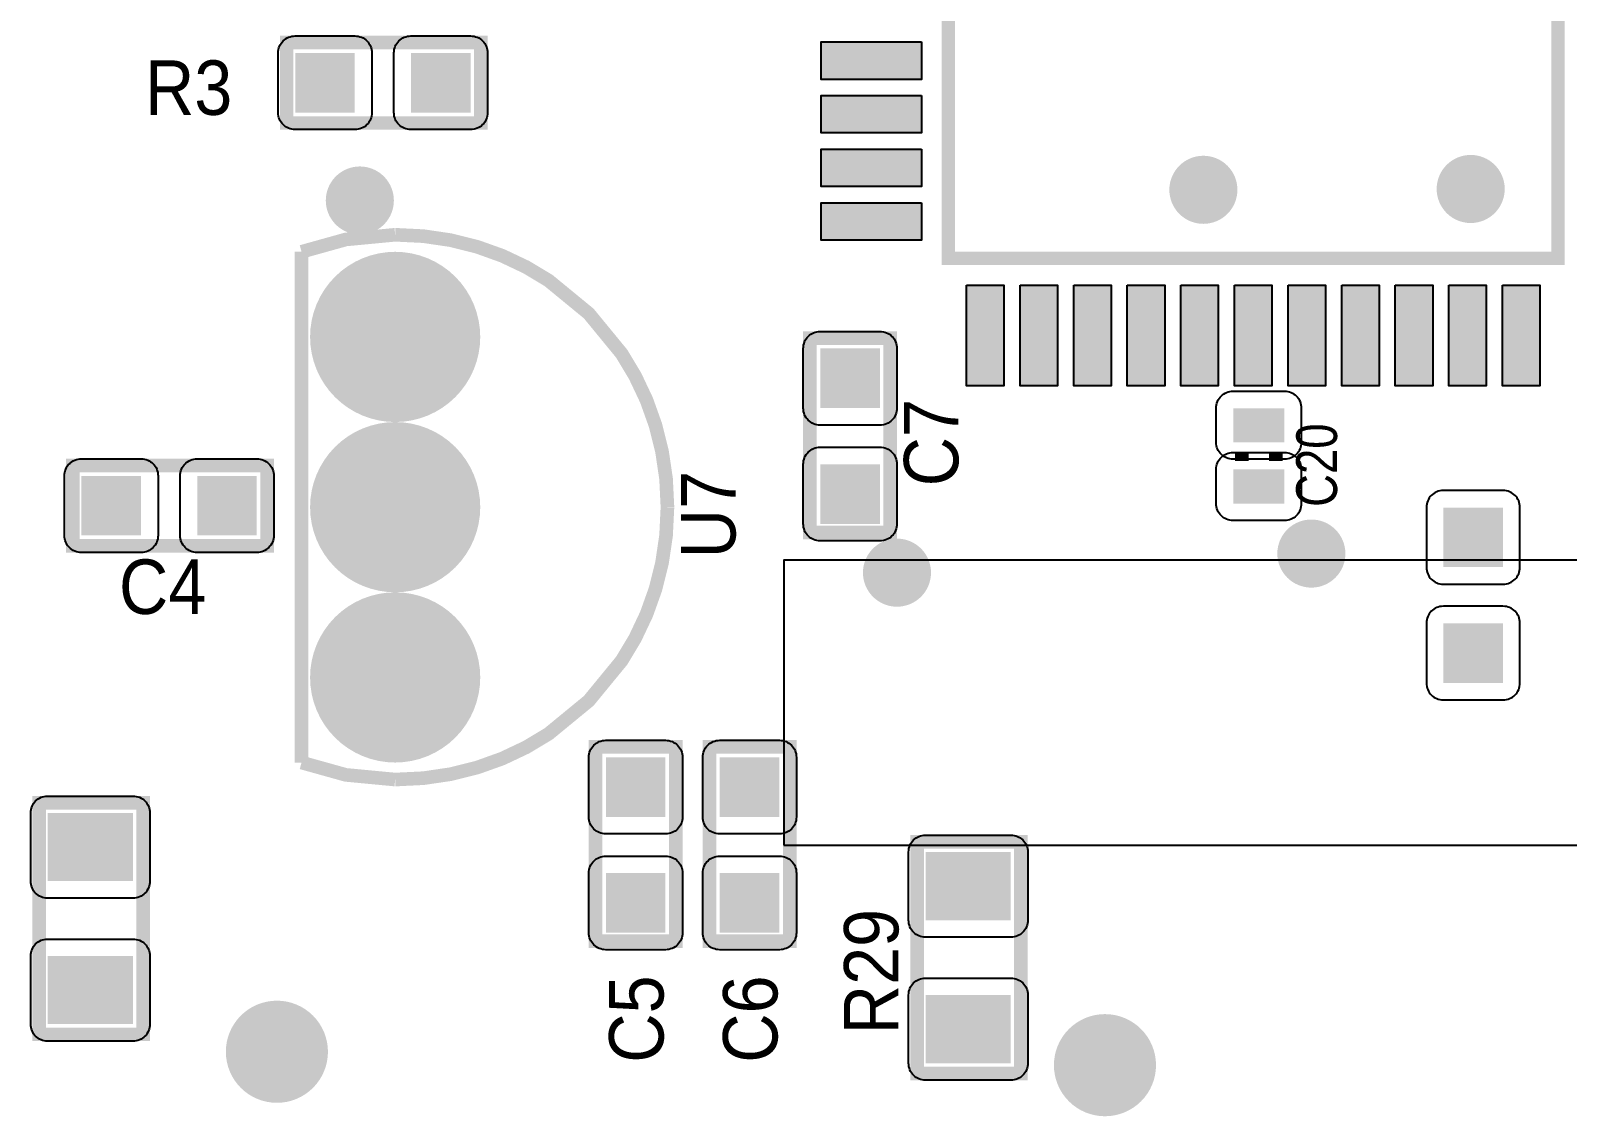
# Model space of a CAD drawing. Header units: inches. Extents: x -3.21 to 3.21, y -2.45 to 2.45.
# Drawn here: x -2.352 to -1.449, y -1.209 to -0.571 of the extents above; entities that cross this region are included whole.
import ezdxf

# ---------------------------------------------------------------- set-up
doc = ezdxf.new("R2010")
doc.units = ezdxf.units.IN
doc.layers.get('0').update_dxf_attribs({"linetype": 'CONTINUOUS'})

# ---------------------------------------------------------------- blocks, each defined once
blk = doc.blocks.new('RPAD')
blk.add_trace([(-0.5, -0.5), (-0.5, 0.5), (0.5, -0.5), (0.5, 0.5)])
blk = doc.blocks.new('EPAD')
at = {"const_width": 0.5}
blk.add_lwpolyline([(-0.25, 0, 1), (0.25, 0, 1)], format="xyb", close=True, dxfattribs=at)

msp = doc.modelspace()

# ---------------------------------------------------------------- linework, layer by layer
for points, const_width in [([(-1.813114, -0.34675), (-1.813114, -0.705018), (-1.454846, -0.705018), (-1.454846, -0.34675), (-1.813114, -0.34675)], 0.007874), ([(-1.813114, -0.34675), (-1.813114, -0.705018), (-1.454846, -0.705018), (-1.454846, -0.34675), (-1.813114, -0.34675)], 0.007874), ([(-1.813114, -0.34675), (-1.813114, -0.705018), (-1.454846, -0.705018), (-1.454846, -0.34675), (-1.813114, -0.34675)], 0.007874), ([(-2.201941, -0.62549), (-2.087768, -0.62549), (-2.087768, -0.578246), (-2.201941, -0.578246), (-2.201941, -0.62549)], 0.008), ([(-2.201941, -0.62549), (-2.087768, -0.62549), (-2.087768, -0.578246), (-2.201941, -0.578246), (-2.201941, -0.62549)], 0.008), ([(-2.201941, -0.62549), (-2.087768, -0.62549), (-2.087768, -0.578246), (-2.201941, -0.578246), (-2.201941, -0.62549)], 0.008), ([(-2.138181, -0.691156), (-2.167181, -0.693906), (-2.193181, -0.701156)], 0.008), ([(-2.138181, -0.691156), (-2.167181, -0.693906), (-2.193181, -0.701156)], 0.008), ([(-2.138181, -0.691156), (-2.167181, -0.693906), (-2.193181, -0.701156)], 0.008), ([(-2.138181, -0.691156), (-2.121553, -0.691964), (-2.105466, -0.694339), (-2.089995, -0.698209), (-2.075212, -0.703499), (-2.061191, -0.710137), (-2.048005, -0.71805), (-2.024431, -0.737406), (-2.005076, -0.76098), (-1.997163, -0.774166), (-1.990525, -0.788187), (-1.985234, -0.802969), (-1.981365, -0.818441), (-1.978989, -0.834527), (-1.978181, -0.851156)], 0.008), ([(-2.138181, -0.691156), (-2.121553, -0.691964), (-2.105466, -0.694339), (-2.089995, -0.698209), (-2.075212, -0.703499), (-2.061191, -0.710137), (-2.048005, -0.71805), (-2.024431, -0.737406), (-2.005076, -0.76098), (-1.997163, -0.774166), (-1.990525, -0.788187), (-1.985234, -0.802969), (-1.981365, -0.818441), (-1.978989, -0.834527), (-1.978181, -0.851156)], 0.008), ([(-2.138181, -0.691156), (-2.121553, -0.691964), (-2.105466, -0.694339), (-2.089995, -0.698209), (-2.075212, -0.703499), (-2.061191, -0.710137), (-2.048005, -0.71805), (-2.024431, -0.737406), (-2.005076, -0.76098), (-1.997163, -0.774166), (-1.990525, -0.788187), (-1.985234, -0.802969), (-1.981365, -0.818441), (-1.978989, -0.834527), (-1.978181, -0.851156)], 0.008), ([(-2.193181, -0.701156), (-2.193181, -1.001156)], 0.008), ([(-2.193181, -0.701156), (-2.193181, -1.001156)], 0.008), ([(-2.193181, -0.701156), (-2.193181, -1.001156)], 0.008), ([(-1.894484, -0.866002), (-1.84724, -0.866002), (-1.84724, -0.751829), (-1.894484, -0.751829), (-1.894484, -0.866002)], 0.008), ([(-1.894484, -0.866002), (-1.84724, -0.866002), (-1.84724, -0.751829), (-1.894484, -0.751829), (-1.894484, -0.866002)], 0.008), ([(-1.894484, -0.866002), (-1.84724, -0.866002), (-1.84724, -0.751829), (-1.894484, -0.751829), (-1.894484, -0.866002)], 0.008), ([(-1.640705, -0.81901), (-1.640705, -0.82401)], 0.008), ([(-1.640705, -0.81901), (-1.640705, -0.82401)], 0.008), ([(-1.640705, -0.81901), (-1.640705, -0.82401)], 0.008), ([(-1.620705, -0.81901), (-1.620705, -0.82401)], 0.008), ([(-1.620705, -0.81901), (-1.620705, -0.82401)], 0.008), ([(-1.620705, -0.81901), (-1.620705, -0.82401)], 0.008), ([(-2.327555, -0.873876), (-2.213382, -0.873876), (-2.213382, -0.826632), (-2.327555, -0.826632), (-2.327555, -0.873876)], 0.008), ([(-2.327555, -0.873876), (-2.213382, -0.873876), (-2.213382, -0.826632), (-2.327555, -0.826632), (-2.327555, -0.873876)], 0.008), ([(-2.327555, -0.873876), (-2.213382, -0.873876), (-2.213382, -0.826632), (-2.327555, -0.826632), (-2.327555, -0.873876)], 0.008), ([(-2.138181, -1.011156), (-2.121553, -1.010347), (-2.105466, -1.007972), (-2.089995, -1.004102), (-2.075212, -0.998812), (-2.061191, -0.992174), (-2.048005, -0.984261), (-2.024431, -0.964906), (-2.005076, -0.941331), (-1.997163, -0.928145), (-1.990525, -0.914124), (-1.985234, -0.899342), (-1.981365, -0.88387), (-1.978989, -0.867784), (-1.978181, -0.851156)], 0.008), ([(-2.138181, -1.011156), (-2.121553, -1.010347), (-2.105466, -1.007972), (-2.089995, -1.004102), (-2.075212, -0.998812), (-2.061191, -0.992174), (-2.048005, -0.984261), (-2.024431, -0.964906), (-2.005076, -0.941331), (-1.997163, -0.928145), (-1.990525, -0.914124), (-1.985234, -0.899342), (-1.981365, -0.88387), (-1.978989, -0.867784), (-1.978181, -0.851156)], 0.008), ([(-2.138181, -1.011156), (-2.121553, -1.010347), (-2.105466, -1.007972), (-2.089995, -1.004102), (-2.075212, -0.998812), (-2.061191, -0.992174), (-2.048005, -0.984261), (-2.024431, -0.964906), (-2.005076, -0.941331), (-1.997163, -0.928145), (-1.990525, -0.914124), (-1.985234, -0.899342), (-1.981365, -0.88387), (-1.978989, -0.867784), (-1.978181, -0.851156)], 0.008), ([(-2.020469, -1.106159), (-1.973224, -1.106159), (-1.973224, -0.991986), (-2.020469, -0.991986), (-2.020469, -1.106159)], 0.008), ([(-2.020469, -1.106159), (-1.973224, -1.106159), (-1.973224, -0.991986), (-2.020469, -0.991986), (-2.020469, -1.106159)], 0.008), ([(-2.020469, -1.106159), (-1.973224, -1.106159), (-1.973224, -0.991986), (-2.020469, -0.991986), (-2.020469, -1.106159)], 0.008), ([(-1.953539, -1.106159), (-1.906295, -1.106159), (-1.906295, -0.991986), (-1.953539, -0.991986), (-1.953539, -1.106159)], 0.008), ([(-1.953539, -1.106159), (-1.906295, -1.106159), (-1.906295, -0.991986), (-1.953539, -0.991986), (-1.953539, -1.106159)], 0.008), ([(-1.953539, -1.106159), (-1.906295, -1.106159), (-1.906295, -0.991986), (-1.953539, -0.991986), (-1.953539, -1.106159)], 0.008), ([(-2.138181, -1.011156), (-2.167181, -1.008406), (-2.193181, -1.001156)], 0.008), ([(-2.138181, -1.011156), (-2.167181, -1.008406), (-2.193181, -1.001156)], 0.008), ([(-2.138181, -1.011156), (-2.167181, -1.008406), (-2.193181, -1.001156)], 0.008), ([(-2.347327, -1.160813), (-2.286327, -1.160813), (-2.286327, -1.024813), (-2.347327, -1.024813), (-2.347327, -1.160813)], 0.008), ([(-2.347327, -1.160813), (-2.286327, -1.160813), (-2.286327, -1.024813), (-2.347327, -1.024813), (-2.347327, -1.160813)], 0.008), ([(-2.347327, -1.160813), (-2.286327, -1.160813), (-2.286327, -1.024813), (-2.347327, -1.024813), (-2.347327, -1.160813)], 0.008), ([(-1.831453, -1.18375), (-1.770453, -1.18375), (-1.770453, -1.04775), (-1.831453, -1.04775), (-1.831453, -1.18375)], 0.008), ([(-1.831453, -1.18375), (-1.770453, -1.18375), (-1.770453, -1.04775), (-1.831453, -1.04775), (-1.831453, -1.18375)], 0.008), ([(-1.831453, -1.18375), (-1.770453, -1.18375), (-1.770453, -1.04775), (-1.831453, -1.04775), (-1.831453, -1.18375)], 0.008)]:
    msp.add_lwpolyline(points, dxfattribs=dict(const_width=const_width))
for points in [[(-2.16189, -0.629368), (-2.19689, -0.629368), (-2.197929, -0.629318), (-2.198934, -0.629169), (-2.199901, -0.628927), (-2.200825, -0.628596), (-2.201702, -0.628182), (-2.202526, -0.627687), (-2.203293, -0.627118), (-2.203999, -0.626478), (-2.204639, -0.625771), (-2.205209, -0.625004), (-2.205703, -0.62418), (-2.206118, -0.623304), (-2.206449, -0.62238), (-2.206691, -0.621413), (-2.206839, -0.620407), (-2.20689, -0.619368), (-2.20689, -0.584368), (-2.206839, -0.583329), (-2.206691, -0.582324), (-2.206449, -0.581357), (-2.206118, -0.580433), (-2.205703, -0.579556), (-2.205209, -0.578732), (-2.204639, -0.577965), (-2.203999, -0.577259), (-2.203293, -0.576619), (-2.202526, -0.576049), (-2.201702, -0.575554), (-2.200825, -0.57514), (-2.199901, -0.574809), (-2.198934, -0.574567), (-2.197929, -0.574419), (-2.19689, -0.574368), (-2.16189, -0.574368), (-2.16085, -0.574419), (-2.159845, -0.574567), (-2.158878, -0.574809), (-2.157954, -0.57514), (-2.157078, -0.575554), (-2.156254, -0.576049), (-2.155486, -0.576619), (-2.15478, -0.577259), (-2.15414, -0.577965), (-2.153571, -0.578732), (-2.153076, -0.579556), (-2.152661, -0.580433), (-2.152331, -0.581357), (-2.152089, -0.582324), (-2.15194, -0.583329), (-2.15189, -0.584368), (-2.15189, -0.619368), (-2.15194, -0.620407), (-2.152089, -0.621413), (-2.152331, -0.62238), (-2.152661, -0.623304), (-2.153076, -0.62418), (-2.153571, -0.625004), (-2.15414, -0.625771), (-2.15478, -0.626478), (-2.155486, -0.627118), (-2.156254, -0.627687), (-2.157078, -0.628182), (-2.157954, -0.628596), (-2.158878, -0.628927), (-2.159845, -0.629169), (-2.16085, -0.629318), (-2.16189, -0.629368)], [(-2.09389, -0.629368), (-2.12889, -0.629368), (-2.129929, -0.629318), (-2.130934, -0.629169), (-2.131901, -0.628927), (-2.132825, -0.628596), (-2.133702, -0.628182), (-2.134526, -0.627687), (-2.135293, -0.627118), (-2.135999, -0.626478), (-2.136639, -0.625771), (-2.137209, -0.625004), (-2.137703, -0.62418), (-2.138118, -0.623304), (-2.138449, -0.62238), (-2.138691, -0.621413), (-2.138839, -0.620407), (-2.13889, -0.619368), (-2.13889, -0.584368), (-2.138839, -0.583329), (-2.138691, -0.582324), (-2.138449, -0.581357), (-2.138118, -0.580433), (-2.137703, -0.579556), (-2.137209, -0.578732), (-2.136639, -0.577965), (-2.135999, -0.577259), (-2.135293, -0.576619), (-2.134526, -0.576049), (-2.133702, -0.575554), (-2.132825, -0.57514), (-2.131901, -0.574809), (-2.130934, -0.574567), (-2.129929, -0.574419), (-2.12889, -0.574368), (-2.09389, -0.574368), (-2.09285, -0.574419), (-2.091845, -0.574567), (-2.090878, -0.574809), (-2.089954, -0.57514), (-2.089078, -0.575554), (-2.088254, -0.576049), (-2.087486, -0.576619), (-2.08678, -0.577259), (-2.08614, -0.577965), (-2.085571, -0.578732), (-2.085076, -0.579556), (-2.084661, -0.580433), (-2.084331, -0.581357), (-2.084089, -0.582324), (-2.08394, -0.583329), (-2.08389, -0.584368), (-2.08389, -0.619368), (-2.08394, -0.620407), (-2.084089, -0.621413), (-2.084331, -0.62238), (-2.084661, -0.623304), (-2.085076, -0.62418), (-2.085571, -0.625004), (-2.08614, -0.625771), (-2.08678, -0.626478), (-2.087486, -0.627118), (-2.088254, -0.627687), (-2.089078, -0.628182), (-2.089954, -0.628596), (-2.090878, -0.628927), (-2.091845, -0.629169), (-2.09285, -0.629318), (-2.09389, -0.629368)], [(-1.82889, -0.577876), (-1.82889, -0.599876), (-1.88789, -0.599876), (-1.88789, -0.577876), (-1.82889, -0.577876)], [(-1.82889, -0.609372), (-1.82889, -0.631372), (-1.88789, -0.631372), (-1.88789, -0.609372), (-1.82889, -0.609372)], [(-1.82889, -0.640868), (-1.82889, -0.662868), (-1.88789, -0.662868), (-1.88789, -0.640868), (-1.82889, -0.640868)], [(-1.82889, -0.672364), (-1.82889, -0.694364), (-1.88789, -0.694364), (-1.88789, -0.672364), (-1.82889, -0.672364)], [(-1.802461, -0.720793), (-1.780461, -0.720793), (-1.780461, -0.779793), (-1.802461, -0.779793), (-1.802461, -0.720793)], [(-1.770965, -0.720793), (-1.748965, -0.720793), (-1.748965, -0.779793), (-1.770965, -0.779793), (-1.770965, -0.720793)], [(-1.739469, -0.720793), (-1.717469, -0.720793), (-1.717469, -0.779793), (-1.739469, -0.779793), (-1.739469, -0.720793)], [(-1.707972, -0.720793), (-1.685972, -0.720793), (-1.685972, -0.779793), (-1.707972, -0.779793), (-1.707972, -0.720793)], [(-1.676476, -0.720793), (-1.654476, -0.720793), (-1.654476, -0.779793), (-1.676476, -0.779793), (-1.676476, -0.720793)], [(-1.64498, -0.720793), (-1.62298, -0.720793), (-1.62298, -0.779793), (-1.64498, -0.779793), (-1.64498, -0.720793)], [(-1.613484, -0.720793), (-1.591484, -0.720793), (-1.591484, -0.779793), (-1.613484, -0.779793), (-1.613484, -0.720793)], [(-1.581988, -0.720793), (-1.559988, -0.720793), (-1.559988, -0.779793), (-1.581988, -0.779793), (-1.581988, -0.720793)], [(-1.550492, -0.720793), (-1.528492, -0.720793), (-1.528492, -0.779793), (-1.550492, -0.779793), (-1.550492, -0.720793)], [(-1.518996, -0.720793), (-1.496996, -0.720793), (-1.496996, -0.779793), (-1.518996, -0.779793), (-1.518996, -0.720793)], [(-1.4875, -0.720793), (-1.4655, -0.720793), (-1.4655, -0.779793), (-1.4875, -0.779793), (-1.4875, -0.720793)], [(-1.843362, -0.757951), (-1.843362, -0.792951), (-1.843413, -0.79399), (-1.843561, -0.794995), (-1.843803, -0.795962), (-1.844134, -0.796886), (-1.844548, -0.797763), (-1.845043, -0.798587), (-1.845613, -0.799354), (-1.846253, -0.80006), (-1.846959, -0.8007), (-1.847726, -0.80127), (-1.84855, -0.801764), (-1.849427, -0.802179), (-1.850351, -0.80251), (-1.851318, -0.802752), (-1.852323, -0.8029), (-1.853362, -0.802951), (-1.888362, -0.802951), (-1.889402, -0.8029), (-1.890407, -0.802752), (-1.891374, -0.80251), (-1.892298, -0.802179), (-1.893174, -0.801764), (-1.893998, -0.80127), (-1.894765, -0.8007), (-1.895472, -0.80006), (-1.896112, -0.799354), (-1.896681, -0.798587), (-1.897176, -0.797763), (-1.897591, -0.796886), (-1.897921, -0.795962), (-1.898163, -0.794995), (-1.898312, -0.79399), (-1.898362, -0.792951), (-1.898362, -0.757951), (-1.898312, -0.756911), (-1.898163, -0.755906), (-1.897921, -0.754939), (-1.897591, -0.754015), (-1.897176, -0.753139), (-1.896681, -0.752315), (-1.896112, -0.751547), (-1.895472, -0.750841), (-1.894765, -0.750201), (-1.893998, -0.749632), (-1.893174, -0.749137), (-1.892298, -0.748722), (-1.891374, -0.748392), (-1.890407, -0.74815), (-1.889402, -0.748001), (-1.888362, -0.747951), (-1.853362, -0.747951), (-1.852323, -0.748001), (-1.851318, -0.74815), (-1.850351, -0.748392), (-1.849427, -0.748722), (-1.84855, -0.749137), (-1.847726, -0.749632), (-1.846959, -0.750201), (-1.846253, -0.750841), (-1.845613, -0.751547), (-1.845043, -0.752315), (-1.844548, -0.753139), (-1.844134, -0.754015), (-1.843803, -0.754939), (-1.843561, -0.755906), (-1.843413, -0.756911), (-1.843362, -0.757951)], [(-1.605705, -0.79301), (-1.605705, -0.81301), (-1.605755, -0.814049), (-1.605904, -0.815054), (-1.606146, -0.816021), (-1.606476, -0.816945), (-1.606891, -0.817822), (-1.607386, -0.818646), (-1.607955, -0.819413), (-1.608595, -0.820119), (-1.609302, -0.820759), (-1.610069, -0.821329), (-1.610893, -0.821823), (-1.611769, -0.822238), (-1.612693, -0.822569), (-1.61366, -0.822811), (-1.614665, -0.822959), (-1.615705, -0.82301), (-1.645705, -0.82301), (-1.646744, -0.822959), (-1.647749, -0.822811), (-1.648716, -0.822569), (-1.64964, -0.822238), (-1.650517, -0.821823), (-1.651341, -0.821329), (-1.652108, -0.820759), (-1.652814, -0.820119), (-1.653454, -0.819413), (-1.654024, -0.818646), (-1.654519, -0.817822), (-1.654933, -0.816945), (-1.655264, -0.816021), (-1.655506, -0.815054), (-1.655654, -0.814049), (-1.655705, -0.81301), (-1.655705, -0.79301), (-1.655654, -0.79197), (-1.655506, -0.790965), (-1.655264, -0.789998), (-1.654933, -0.789074), (-1.654519, -0.788198), (-1.654024, -0.787374), (-1.653454, -0.786606), (-1.652814, -0.7859), (-1.652108, -0.78526), (-1.651341, -0.784691), (-1.650517, -0.784196), (-1.64964, -0.783781), (-1.648716, -0.783451), (-1.647749, -0.783209), (-1.646744, -0.78306), (-1.645705, -0.78301), (-1.615705, -0.78301), (-1.614665, -0.78306), (-1.61366, -0.783209), (-1.612693, -0.783451), (-1.611769, -0.783781), (-1.610893, -0.784196), (-1.610069, -0.784691), (-1.609302, -0.78526), (-1.608595, -0.7859), (-1.607955, -0.786606), (-1.607386, -0.787374), (-1.606891, -0.788198), (-1.606476, -0.789074), (-1.606146, -0.789998), (-1.605904, -0.790965), (-1.605755, -0.79197), (-1.605705, -0.79301)], [(-1.843362, -0.825951), (-1.843362, -0.860951), (-1.843413, -0.86199), (-1.843561, -0.862995), (-1.843803, -0.863962), (-1.844134, -0.864886), (-1.844548, -0.865763), (-1.845043, -0.866587), (-1.845613, -0.867354), (-1.846253, -0.86806), (-1.846959, -0.8687), (-1.847726, -0.86927), (-1.84855, -0.869764), (-1.849427, -0.870179), (-1.850351, -0.87051), (-1.851318, -0.870752), (-1.852323, -0.8709), (-1.853362, -0.870951), (-1.888362, -0.870951), (-1.889402, -0.8709), (-1.890407, -0.870752), (-1.891374, -0.87051), (-1.892298, -0.870179), (-1.893174, -0.869764), (-1.893998, -0.86927), (-1.894765, -0.8687), (-1.895472, -0.86806), (-1.896112, -0.867354), (-1.896681, -0.866587), (-1.897176, -0.865763), (-1.897591, -0.864886), (-1.897921, -0.863962), (-1.898163, -0.862995), (-1.898312, -0.86199), (-1.898362, -0.860951), (-1.898362, -0.825951), (-1.898312, -0.824911), (-1.898163, -0.823906), (-1.897921, -0.822939), (-1.897591, -0.822015), (-1.897176, -0.821139), (-1.896681, -0.820315), (-1.896112, -0.819547), (-1.895472, -0.818841), (-1.894765, -0.818201), (-1.893998, -0.817632), (-1.893174, -0.817137), (-1.892298, -0.816722), (-1.891374, -0.816392), (-1.890407, -0.81615), (-1.889402, -0.816001), (-1.888362, -0.815951), (-1.853362, -0.815951), (-1.852323, -0.816001), (-1.851318, -0.81615), (-1.850351, -0.816392), (-1.849427, -0.816722), (-1.84855, -0.817137), (-1.847726, -0.817632), (-1.846959, -0.818201), (-1.846253, -0.818841), (-1.845613, -0.819547), (-1.845043, -0.820315), (-1.844548, -0.821139), (-1.844134, -0.822015), (-1.843803, -0.822939), (-1.843561, -0.823906), (-1.843413, -0.824911), (-1.843362, -0.825951)], [(-1.605705, -0.82901), (-1.605705, -0.84901), (-1.605755, -0.850049), (-1.605904, -0.851054), (-1.606146, -0.852021), (-1.606476, -0.852945), (-1.606891, -0.853822), (-1.607386, -0.854646), (-1.607955, -0.855413), (-1.608595, -0.856119), (-1.609302, -0.856759), (-1.610069, -0.857329), (-1.610893, -0.857823), (-1.611769, -0.858238), (-1.612693, -0.858569), (-1.61366, -0.858811), (-1.614665, -0.858959), (-1.615705, -0.85901), (-1.645705, -0.85901), (-1.646744, -0.858959), (-1.647749, -0.858811), (-1.648716, -0.858569), (-1.64964, -0.858238), (-1.650517, -0.857823), (-1.651341, -0.857329), (-1.652108, -0.856759), (-1.652814, -0.856119), (-1.653454, -0.855413), (-1.654024, -0.854646), (-1.654519, -0.853822), (-1.654933, -0.852945), (-1.655264, -0.852021), (-1.655506, -0.851054), (-1.655654, -0.850049), (-1.655705, -0.84901), (-1.655705, -0.82901), (-1.655654, -0.82797), (-1.655506, -0.826965), (-1.655264, -0.825998), (-1.654933, -0.825074), (-1.654519, -0.824198), (-1.654024, -0.823374), (-1.653454, -0.822606), (-1.652814, -0.8219), (-1.652108, -0.82126), (-1.651341, -0.820691), (-1.650517, -0.820196), (-1.64964, -0.819781), (-1.648716, -0.819451), (-1.647749, -0.819209), (-1.646744, -0.81906), (-1.645705, -0.81901), (-1.615705, -0.81901), (-1.614665, -0.81906), (-1.61366, -0.819209), (-1.612693, -0.819451), (-1.611769, -0.819781), (-1.610893, -0.820196), (-1.610069, -0.820691), (-1.609302, -0.82126), (-1.608595, -0.8219), (-1.607955, -0.822606), (-1.607386, -0.823374), (-1.606891, -0.824198), (-1.606476, -0.825074), (-1.606146, -0.825998), (-1.605904, -0.826965), (-1.605755, -0.82797), (-1.605705, -0.82901)], [(-2.287504, -0.877754), (-2.322504, -0.877754), (-2.323543, -0.877704), (-2.324548, -0.877555), (-2.325515, -0.877313), (-2.326439, -0.876982), (-2.327316, -0.876568), (-2.32814, -0.876073), (-2.328907, -0.875504), (-2.329613, -0.874863), (-2.330254, -0.874157), (-2.330823, -0.87339), (-2.331317, -0.872566), (-2.331732, -0.871689), (-2.332063, -0.870765), (-2.332305, -0.869798), (-2.332454, -0.868793), (-2.332504, -0.867754), (-2.332504, -0.832754), (-2.332454, -0.831715), (-2.332305, -0.830709), (-2.332063, -0.829743), (-2.331732, -0.828819), (-2.331317, -0.827942), (-2.330823, -0.827118), (-2.330254, -0.826351), (-2.329613, -0.825644), (-2.328907, -0.825004), (-2.32814, -0.824435), (-2.327316, -0.82394), (-2.326439, -0.823526), (-2.325515, -0.823195), (-2.324548, -0.822953), (-2.323543, -0.822804), (-2.322504, -0.822754), (-2.287504, -0.822754), (-2.286465, -0.822804), (-2.285459, -0.822953), (-2.284493, -0.823195), (-2.283569, -0.823526), (-2.282692, -0.82394), (-2.281868, -0.824435), (-2.2811, -0.825004), (-2.280394, -0.825644), (-2.279754, -0.826351), (-2.279185, -0.827118), (-2.278691, -0.827942), (-2.278276, -0.828819), (-2.277945, -0.829743), (-2.277703, -0.830709), (-2.277554, -0.831715), (-2.277504, -0.832754), (-2.277504, -0.867754), (-2.277554, -0.868793), (-2.277703, -0.869798), (-2.277945, -0.870765), (-2.278276, -0.871689), (-2.278691, -0.872566), (-2.279185, -0.87339), (-2.279754, -0.874157), (-2.280394, -0.874863), (-2.2811, -0.875504), (-2.281868, -0.876073), (-2.282692, -0.876568), (-2.283569, -0.876982), (-2.284493, -0.877313), (-2.285459, -0.877555), (-2.286465, -0.877704), (-2.287504, -0.877754)], [(-2.219504, -0.877754), (-2.254504, -0.877754), (-2.255543, -0.877704), (-2.256548, -0.877555), (-2.257515, -0.877313), (-2.258439, -0.876982), (-2.259316, -0.876568), (-2.26014, -0.876073), (-2.260907, -0.875504), (-2.261613, -0.874863), (-2.262254, -0.874157), (-2.262823, -0.87339), (-2.263317, -0.872566), (-2.263732, -0.871689), (-2.264063, -0.870765), (-2.264305, -0.869798), (-2.264454, -0.868793), (-2.264504, -0.867754), (-2.264504, -0.832754), (-2.264454, -0.831715), (-2.264305, -0.830709), (-2.264063, -0.829743), (-2.263732, -0.828819), (-2.263317, -0.827942), (-2.262823, -0.827118), (-2.262254, -0.826351), (-2.261613, -0.825644), (-2.260907, -0.825004), (-2.26014, -0.824435), (-2.259316, -0.82394), (-2.258439, -0.823526), (-2.257515, -0.823195), (-2.256548, -0.822953), (-2.255543, -0.822804), (-2.254504, -0.822754), (-2.219504, -0.822754), (-2.218465, -0.822804), (-2.217459, -0.822953), (-2.216493, -0.823195), (-2.215569, -0.823526), (-2.214692, -0.82394), (-2.213868, -0.824435), (-2.2131, -0.825004), (-2.212394, -0.825644), (-2.211754, -0.826351), (-2.211185, -0.827118), (-2.210691, -0.827942), (-2.210276, -0.828819), (-2.209945, -0.829743), (-2.209703, -0.830709), (-2.209554, -0.831715), (-2.209504, -0.832754), (-2.209504, -0.867754), (-2.209554, -0.868793), (-2.209703, -0.869798), (-2.209945, -0.870765), (-2.210276, -0.871689), (-2.210691, -0.872566), (-2.211185, -0.87339), (-2.211754, -0.874157), (-2.212394, -0.874863), (-2.2131, -0.875504), (-2.213868, -0.876073), (-2.214692, -0.876568), (-2.215569, -0.876982), (-2.216493, -0.877313), (-2.217459, -0.877555), (-2.218465, -0.877704), (-2.219504, -0.877754)], [(-1.53222, -0.851368), (-1.53222, -0.886368), (-1.53217, -0.887407), (-1.532022, -0.888413), (-1.53178, -0.88938), (-1.531449, -0.890304), (-1.531034, -0.89118), (-1.530539, -0.892004), (-1.52997, -0.892772), (-1.52933, -0.893478), (-1.528624, -0.894118), (-1.527856, -0.894687), (-1.527032, -0.895181), (-1.526156, -0.895596), (-1.525232, -0.895927), (-1.524265, -0.896169), (-1.52326, -0.896318), (-1.52222, -0.896368), (-1.48722, -0.896368), (-1.486181, -0.896318), (-1.485176, -0.896169), (-1.484209, -0.895927), (-1.483285, -0.895596), (-1.482409, -0.895181), (-1.481585, -0.894687), (-1.480817, -0.894118), (-1.480111, -0.893478), (-1.479471, -0.892772), (-1.478902, -0.892004), (-1.478407, -0.89118), (-1.477992, -0.890304), (-1.477661, -0.88938), (-1.477419, -0.888413), (-1.477271, -0.887407), (-1.47722, -0.886368), (-1.47722, -0.851368), (-1.477271, -0.850329), (-1.477419, -0.849324), (-1.477661, -0.848357), (-1.477992, -0.847433), (-1.478407, -0.846556), (-1.478902, -0.845732), (-1.479471, -0.844965), (-1.480111, -0.844259), (-1.480817, -0.843619), (-1.481585, -0.843049), (-1.482409, -0.842555), (-1.483285, -0.84214), (-1.484209, -0.841809), (-1.485176, -0.841567), (-1.486181, -0.841419), (-1.48722, -0.841368), (-1.52222, -0.841368), (-1.52326, -0.841419), (-1.524265, -0.841567), (-1.525232, -0.841809), (-1.526156, -0.84214), (-1.527032, -0.842555), (-1.527856, -0.843049), (-1.528624, -0.843619), (-1.52933, -0.844259), (-1.52997, -0.844965), (-1.530539, -0.845732), (-1.531034, -0.846556), (-1.531449, -0.847433), (-1.53178, -0.848357), (-1.532022, -0.849324), (-1.53217, -0.850329), (-1.53222, -0.851368)], [(-1.53222, -0.919368), (-1.53222, -0.954368), (-1.53217, -0.955407), (-1.532022, -0.956413), (-1.53178, -0.95738), (-1.531449, -0.958304), (-1.531034, -0.95918), (-1.530539, -0.960004), (-1.52997, -0.960772), (-1.52933, -0.961478), (-1.528624, -0.962118), (-1.527856, -0.962687), (-1.527032, -0.963181), (-1.526156, -0.963596), (-1.525232, -0.963927), (-1.524265, -0.964169), (-1.52326, -0.964318), (-1.52222, -0.964368), (-1.48722, -0.964368), (-1.486181, -0.964318), (-1.485176, -0.964169), (-1.484209, -0.963927), (-1.483285, -0.963596), (-1.482409, -0.963181), (-1.481585, -0.962687), (-1.480817, -0.962118), (-1.480111, -0.961478), (-1.479471, -0.960772), (-1.478902, -0.960004), (-1.478407, -0.95918), (-1.477992, -0.958304), (-1.477661, -0.95738), (-1.477419, -0.956413), (-1.477271, -0.955407), (-1.47722, -0.954368), (-1.47722, -0.919368), (-1.477271, -0.918329), (-1.477419, -0.917324), (-1.477661, -0.916357), (-1.477992, -0.915433), (-1.478407, -0.914556), (-1.478902, -0.913732), (-1.479471, -0.912965), (-1.480111, -0.912259), (-1.480817, -0.911619), (-1.481585, -0.911049), (-1.482409, -0.910555), (-1.483285, -0.91014), (-1.484209, -0.909809), (-1.485176, -0.909567), (-1.486181, -0.909419), (-1.48722, -0.909368), (-1.52222, -0.909368), (-1.52326, -0.909419), (-1.524265, -0.909567), (-1.525232, -0.909809), (-1.526156, -0.91014), (-1.527032, -0.910555), (-1.527856, -0.911049), (-1.528624, -0.911619), (-1.52933, -0.912259), (-1.52997, -0.912965), (-1.530539, -0.913732), (-1.531034, -0.914556), (-1.531449, -0.915433), (-1.53178, -0.916357), (-1.532022, -0.917324), (-1.53217, -0.918329), (-1.53222, -0.919368)], [(-1.969346, -0.998108), (-1.969346, -1.033108), (-1.969397, -1.034148), (-1.969545, -1.035153), (-1.969787, -1.03612), (-1.970118, -1.037044), (-1.970533, -1.03792), (-1.971028, -1.038744), (-1.971597, -1.039512), (-1.972237, -1.040218), (-1.972943, -1.040858), (-1.973711, -1.041427), (-1.974535, -1.041922), (-1.975411, -1.042337), (-1.976335, -1.042667), (-1.977302, -1.042909), (-1.978307, -1.043058), (-1.979346, -1.043108), (-2.014346, -1.043108), (-2.015386, -1.043058), (-2.016391, -1.042909), (-2.017358, -1.042667), (-2.018282, -1.042337), (-2.019158, -1.041922), (-2.019982, -1.041427), (-2.02075, -1.040858), (-2.021456, -1.040218), (-2.022096, -1.039512), (-2.022665, -1.038744), (-2.02316, -1.03792), (-2.023575, -1.037044), (-2.023906, -1.03612), (-2.024148, -1.035153), (-2.024296, -1.034148), (-2.024346, -1.033108), (-2.024346, -0.998108), (-2.024296, -0.997069), (-2.024148, -0.996064), (-2.023906, -0.995097), (-2.023575, -0.994173), (-2.02316, -0.993296), (-2.022665, -0.992472), (-2.022096, -0.991705), (-2.021456, -0.990999), (-2.02075, -0.990359), (-2.019982, -0.989789), (-2.019158, -0.989295), (-2.018282, -0.98888), (-2.017358, -0.988549), (-2.016391, -0.988307), (-2.015386, -0.988159), (-2.014346, -0.988108), (-1.979346, -0.988108), (-1.978307, -0.988159), (-1.977302, -0.988307), (-1.976335, -0.988549), (-1.975411, -0.98888), (-1.974535, -0.989295), (-1.973711, -0.989789), (-1.972943, -0.990359), (-1.972237, -0.990999), (-1.971597, -0.991705), (-1.971028, -0.992472), (-1.970533, -0.993296), (-1.970118, -0.994173), (-1.969787, -0.995097), (-1.969545, -0.996064), (-1.969397, -0.997069), (-1.969346, -0.998108)], [(-1.902417, -0.998108), (-1.902417, -1.033108), (-1.902468, -1.034148), (-1.902616, -1.035153), (-1.902858, -1.03612), (-1.903189, -1.037044), (-1.903604, -1.03792), (-1.904098, -1.038744), (-1.904668, -1.039512), (-1.905308, -1.040218), (-1.906014, -1.040858), (-1.906781, -1.041427), (-1.907606, -1.041922), (-1.908482, -1.042337), (-1.909406, -1.042667), (-1.910373, -1.042909), (-1.911378, -1.043058), (-1.912417, -1.043108), (-1.947417, -1.043108), (-1.948457, -1.043058), (-1.949462, -1.042909), (-1.950429, -1.042667), (-1.951353, -1.042337), (-1.952229, -1.041922), (-1.953053, -1.041427), (-1.95382, -1.040858), (-1.954527, -1.040218), (-1.955167, -1.039512), (-1.955736, -1.038744), (-1.956231, -1.03792), (-1.956646, -1.037044), (-1.956976, -1.03612), (-1.957219, -1.035153), (-1.957367, -1.034148), (-1.957417, -1.033108), (-1.957417, -0.998108), (-1.957367, -0.997069), (-1.957219, -0.996064), (-1.956976, -0.995097), (-1.956646, -0.994173), (-1.956231, -0.993296), (-1.955736, -0.992472), (-1.955167, -0.991705), (-1.954527, -0.990999), (-1.95382, -0.990359), (-1.953053, -0.989789), (-1.952229, -0.989295), (-1.951353, -0.98888), (-1.950429, -0.988549), (-1.949462, -0.988307), (-1.948457, -0.988159), (-1.947417, -0.988108), (-1.912417, -0.988108), (-1.911378, -0.988159), (-1.910373, -0.988307), (-1.909406, -0.988549), (-1.908482, -0.98888), (-1.907606, -0.989295), (-1.906781, -0.989789), (-1.906014, -0.990359), (-1.905308, -0.990999), (-1.904668, -0.991705), (-1.904098, -0.992472), (-1.903604, -0.993296), (-1.903189, -0.994173), (-1.902858, -0.995097), (-1.902616, -0.996064), (-1.902468, -0.997069), (-1.902417, -0.998108)], [(-2.352327, -1.070813), (-2.352327, -1.030813), (-2.352276, -1.029774), (-2.352128, -1.028769), (-2.351886, -1.027802), (-2.351555, -1.026878), (-2.351141, -1.026001), (-2.350646, -1.025177), (-2.350076, -1.024409), (-2.349436, -1.023704), (-2.34873, -1.023063), (-2.347963, -1.022494), (-2.347139, -1.022), (-2.346262, -1.021585), (-2.345338, -1.021254), (-2.344371, -1.021012), (-2.343366, -1.020863), (-2.342327, -1.020813), (-2.292327, -1.020813), (-2.291287, -1.020863), (-2.290282, -1.021012), (-2.289315, -1.021254), (-2.288391, -1.021585), (-2.287515, -1.022), (-2.286691, -1.022494), (-2.285924, -1.023063), (-2.285217, -1.023704), (-2.284577, -1.024409), (-2.284008, -1.025177), (-2.283513, -1.026001), (-2.283098, -1.026878), (-2.282768, -1.027802), (-2.282526, -1.028769), (-2.282377, -1.029774), (-2.282327, -1.030813), (-2.282327, -1.070813), (-2.282377, -1.071852), (-2.282526, -1.072857), (-2.282768, -1.073824), (-2.283098, -1.074748), (-2.283513, -1.075625), (-2.284008, -1.076449), (-2.284577, -1.077217), (-2.285217, -1.077922), (-2.285924, -1.078563), (-2.286691, -1.079132), (-2.287515, -1.079626), (-2.288391, -1.080041), (-2.289315, -1.080372), (-2.290282, -1.080614), (-2.291287, -1.080763), (-2.292327, -1.080813), (-2.342327, -1.080813), (-2.343366, -1.080763), (-2.344371, -1.080614), (-2.345338, -1.080372), (-2.346262, -1.080041), (-2.347139, -1.079626), (-2.347963, -1.079132), (-2.34873, -1.078563), (-2.349436, -1.077922), (-2.350076, -1.077217), (-2.350646, -1.076449), (-2.351141, -1.075625), (-2.351555, -1.074748), (-2.351886, -1.073824), (-2.352128, -1.072857), (-2.352276, -1.071852), (-2.352327, -1.070813)], [(-1.836453, -1.09375), (-1.836453, -1.05375), (-1.836402, -1.052711), (-1.836254, -1.051706), (-1.836012, -1.050739), (-1.835681, -1.049815), (-1.835267, -1.048938), (-1.834772, -1.048114), (-1.834202, -1.047346), (-1.833562, -1.046641), (-1.832856, -1.046), (-1.832089, -1.045431), (-1.831265, -1.044937), (-1.830388, -1.044522), (-1.829464, -1.044191), (-1.828497, -1.043949), (-1.827492, -1.0438), (-1.826453, -1.04375), (-1.776453, -1.04375), (-1.775413, -1.0438), (-1.774408, -1.043949), (-1.773441, -1.044191), (-1.772517, -1.044522), (-1.771641, -1.044937), (-1.770817, -1.045431), (-1.77005, -1.046), (-1.769343, -1.046641), (-1.768703, -1.047346), (-1.768134, -1.048114), (-1.767639, -1.048938), (-1.767224, -1.049815), (-1.766894, -1.050739), (-1.766652, -1.051706), (-1.766503, -1.052711), (-1.766453, -1.05375), (-1.766453, -1.09375), (-1.766503, -1.094789), (-1.766652, -1.095794), (-1.766894, -1.096761), (-1.767224, -1.097685), (-1.767639, -1.098562), (-1.768134, -1.099386), (-1.768703, -1.100154), (-1.769343, -1.100859), (-1.77005, -1.1015), (-1.770817, -1.102069), (-1.771641, -1.102563), (-1.772517, -1.102978), (-1.773441, -1.103309), (-1.774408, -1.103551), (-1.775413, -1.1037), (-1.776453, -1.10375), (-1.826453, -1.10375), (-1.827492, -1.1037), (-1.828497, -1.103551), (-1.829464, -1.103309), (-1.830388, -1.102978), (-1.831265, -1.102563), (-1.832089, -1.102069), (-1.832856, -1.1015), (-1.833562, -1.100859), (-1.834202, -1.100154), (-1.834772, -1.099386), (-1.835267, -1.098562), (-1.835681, -1.097685), (-1.836012, -1.096761), (-1.836254, -1.095794), (-1.836402, -1.094789), (-1.836453, -1.09375)], [(-1.969346, -1.066108), (-1.969346, -1.101108), (-1.969397, -1.102148), (-1.969545, -1.103153), (-1.969787, -1.10412), (-1.970118, -1.105044), (-1.970533, -1.10592), (-1.971028, -1.106744), (-1.971597, -1.107512), (-1.972237, -1.108218), (-1.972943, -1.108858), (-1.973711, -1.109427), (-1.974535, -1.109922), (-1.975411, -1.110337), (-1.976335, -1.110667), (-1.977302, -1.110909), (-1.978307, -1.111058), (-1.979346, -1.111108), (-2.014346, -1.111108), (-2.015386, -1.111058), (-2.016391, -1.110909), (-2.017358, -1.110667), (-2.018282, -1.110337), (-2.019158, -1.109922), (-2.019982, -1.109427), (-2.02075, -1.108858), (-2.021456, -1.108218), (-2.022096, -1.107512), (-2.022665, -1.106744), (-2.02316, -1.10592), (-2.023575, -1.105044), (-2.023906, -1.10412), (-2.024148, -1.103153), (-2.024296, -1.102148), (-2.024346, -1.101108), (-2.024346, -1.066108), (-2.024296, -1.065069), (-2.024148, -1.064064), (-2.023906, -1.063097), (-2.023575, -1.062173), (-2.02316, -1.061296), (-2.022665, -1.060472), (-2.022096, -1.059705), (-2.021456, -1.058999), (-2.02075, -1.058359), (-2.019982, -1.057789), (-2.019158, -1.057295), (-2.018282, -1.05688), (-2.017358, -1.056549), (-2.016391, -1.056307), (-2.015386, -1.056159), (-2.014346, -1.056108), (-1.979346, -1.056108), (-1.978307, -1.056159), (-1.977302, -1.056307), (-1.976335, -1.056549), (-1.975411, -1.05688), (-1.974535, -1.057295), (-1.973711, -1.057789), (-1.972943, -1.058359), (-1.972237, -1.058999), (-1.971597, -1.059705), (-1.971028, -1.060472), (-1.970533, -1.061296), (-1.970118, -1.062173), (-1.969787, -1.063097), (-1.969545, -1.064064), (-1.969397, -1.065069), (-1.969346, -1.066108)], [(-1.902417, -1.066108), (-1.902417, -1.101108), (-1.902468, -1.102148), (-1.902616, -1.103153), (-1.902858, -1.10412), (-1.903189, -1.105044), (-1.903604, -1.10592), (-1.904098, -1.106744), (-1.904668, -1.107512), (-1.905308, -1.108218), (-1.906014, -1.108858), (-1.906781, -1.109427), (-1.907606, -1.109922), (-1.908482, -1.110337), (-1.909406, -1.110667), (-1.910373, -1.110909), (-1.911378, -1.111058), (-1.912417, -1.111108), (-1.947417, -1.111108), (-1.948457, -1.111058), (-1.949462, -1.110909), (-1.950429, -1.110667), (-1.951353, -1.110337), (-1.952229, -1.109922), (-1.953053, -1.109427), (-1.95382, -1.108858), (-1.954527, -1.108218), (-1.955167, -1.107512), (-1.955736, -1.106744), (-1.956231, -1.10592), (-1.956646, -1.105044), (-1.956976, -1.10412), (-1.957219, -1.103153), (-1.957367, -1.102148), (-1.957417, -1.101108), (-1.957417, -1.066108), (-1.957367, -1.065069), (-1.957219, -1.064064), (-1.956976, -1.063097), (-1.956646, -1.062173), (-1.956231, -1.061296), (-1.955736, -1.060472), (-1.955167, -1.059705), (-1.954527, -1.058999), (-1.95382, -1.058359), (-1.953053, -1.057789), (-1.952229, -1.057295), (-1.951353, -1.05688), (-1.950429, -1.056549), (-1.949462, -1.056307), (-1.948457, -1.056159), (-1.947417, -1.056108), (-1.912417, -1.056108), (-1.911378, -1.056159), (-1.910373, -1.056307), (-1.909406, -1.056549), (-1.908482, -1.05688), (-1.907606, -1.057295), (-1.906781, -1.057789), (-1.906014, -1.058359), (-1.905308, -1.058999), (-1.904668, -1.059705), (-1.904098, -1.060472), (-1.903604, -1.061296), (-1.903189, -1.062173), (-1.902858, -1.063097), (-1.902616, -1.064064), (-1.902468, -1.065069), (-1.902417, -1.066108)], [(-2.352327, -1.154813), (-2.352327, -1.114813), (-2.352276, -1.113774), (-2.352128, -1.112769), (-2.351886, -1.111802), (-2.351555, -1.110878), (-2.351141, -1.110001), (-2.350646, -1.109177), (-2.350076, -1.108409), (-2.349436, -1.107704), (-2.34873, -1.107063), (-2.347963, -1.106494), (-2.347139, -1.106), (-2.346262, -1.105585), (-2.345338, -1.105254), (-2.344371, -1.105012), (-2.343366, -1.104863), (-2.342327, -1.104813), (-2.292327, -1.104813), (-2.291287, -1.104863), (-2.290282, -1.105012), (-2.289315, -1.105254), (-2.288391, -1.105585), (-2.287515, -1.106), (-2.286691, -1.106494), (-2.285924, -1.107063), (-2.285217, -1.107704), (-2.284577, -1.108409), (-2.284008, -1.109177), (-2.283513, -1.110001), (-2.283098, -1.110878), (-2.282768, -1.111802), (-2.282526, -1.112769), (-2.282377, -1.113774), (-2.282327, -1.114813), (-2.282327, -1.154813), (-2.282377, -1.155852), (-2.282526, -1.156857), (-2.282768, -1.157824), (-2.283098, -1.158748), (-2.283513, -1.159625), (-2.284008, -1.160449), (-2.284577, -1.161217), (-2.285217, -1.161922), (-2.285924, -1.162563), (-2.286691, -1.163132), (-2.287515, -1.163626), (-2.288391, -1.164041), (-2.289315, -1.164372), (-2.290282, -1.164614), (-2.291287, -1.164763), (-2.292327, -1.164813), (-2.342327, -1.164813), (-2.343366, -1.164763), (-2.344371, -1.164614), (-2.345338, -1.164372), (-2.346262, -1.164041), (-2.347139, -1.163626), (-2.347963, -1.163132), (-2.34873, -1.162563), (-2.349436, -1.161922), (-2.350076, -1.161217), (-2.350646, -1.160449), (-2.351141, -1.159625), (-2.351555, -1.158748), (-2.351886, -1.157824), (-2.352128, -1.156857), (-2.352276, -1.155852), (-2.352327, -1.154813)], [(-1.836453, -1.17775), (-1.836453, -1.13775), (-1.836402, -1.136711), (-1.836254, -1.135706), (-1.836012, -1.134739), (-1.835681, -1.133815), (-1.835267, -1.132938), (-1.834772, -1.132114), (-1.834202, -1.131346), (-1.833562, -1.130641), (-1.832856, -1.13), (-1.832089, -1.129431), (-1.831265, -1.128937), (-1.830388, -1.128522), (-1.829464, -1.128191), (-1.828497, -1.127949), (-1.827492, -1.1278), (-1.826453, -1.12775), (-1.776453, -1.12775), (-1.775413, -1.1278), (-1.774408, -1.127949), (-1.773441, -1.128191), (-1.772517, -1.128522), (-1.771641, -1.128937), (-1.770817, -1.129431), (-1.77005, -1.13), (-1.769343, -1.130641), (-1.768703, -1.131346), (-1.768134, -1.132114), (-1.767639, -1.132938), (-1.767224, -1.133815), (-1.766894, -1.134739), (-1.766652, -1.135706), (-1.766503, -1.136711), (-1.766453, -1.13775), (-1.766453, -1.17775), (-1.766503, -1.178789), (-1.766652, -1.179794), (-1.766894, -1.180761), (-1.767224, -1.181685), (-1.767639, -1.182562), (-1.768134, -1.183386), (-1.768703, -1.184154), (-1.769343, -1.184859), (-1.77005, -1.1855), (-1.770817, -1.186069), (-1.771641, -1.186563), (-1.772517, -1.186978), (-1.773441, -1.187309), (-1.774408, -1.187551), (-1.775413, -1.1877), (-1.776453, -1.18775), (-1.826453, -1.18775), (-1.827492, -1.1877), (-1.828497, -1.187551), (-1.829464, -1.187309), (-1.830388, -1.186978), (-1.831265, -1.186563), (-1.832089, -1.186069), (-1.832856, -1.1855), (-1.833562, -1.184859), (-1.834202, -1.184154), (-1.834772, -1.183386), (-1.835267, -1.182562), (-1.835681, -1.181685), (-1.836012, -1.180761), (-1.836254, -1.179794), (-1.836402, -1.178789), (-1.836453, -1.17775)]]:
    msp.add_lwpolyline(points, close=True)
msp.add_lwpolyline([(-1.909868, -1.049715), (-1.26415, -1.049715), (-1.26415, -0.88232), (-1.909868, -0.88232), (-1.909868, -1.049715)])

# ---------------------------------------------------------------- block references
for p, xscale, yscale, rotation in [((-2.17939, -0.601868), 0.035, 0.035, 180), ((-2.11139, -0.601868), 0.035, 0.035, 180), ((-1.85839, -0.588876), 0.022, 0.059, -90), ((-1.85839, -0.620372), 0.022, 0.059, -90), ((-1.85839, -0.651868), 0.022, 0.059, -90), ((-1.85839, -0.683364), 0.022, 0.059, -90), ((-1.870862, -0.775451), 0.035, 0.035, -90), ((-1.630705, -0.80301), 0.02, 0.03, 270), ((-1.870862, -0.843451), 0.035, 0.035, -90), ((-1.630705, -0.83901), 0.02, 0.03, 270), ((-2.305004, -0.850254), 0.035, 0.035, 180), ((-2.237004, -0.850254), 0.035, 0.035, 180), ((-1.50472, -0.868868), 0.035, 0.035, 90), ((-1.50472, -0.936868), 0.035, 0.035, 90), ((-1.996846, -1.015608), 0.035, 0.035, -90), ((-1.929917, -1.015608), 0.035, 0.035, -90), ((-2.317327, -1.050813), 0.04, 0.05, 90), ((-1.801453, -1.07375), 0.04, 0.05, 90), ((-1.996846, -1.083608), 0.035, 0.035, -90), ((-1.929917, -1.083608), 0.035, 0.035, -90), ((-2.317327, -1.134813), 0.04, 0.05, 90), ((-1.801453, -1.15775), 0.04, 0.05, 90)]:
    msp.add_blockref('RPAD', p, dxfattribs=dict(xscale=xscale, yscale=yscale, rotation=rotation))
for name, p, xscale, yscale in [('EPAD', (-1.663259, -0.664741), 0.04, 0.04), ('EPAD', (-1.506176, -0.664258), 0.04, 0.04), ('EPAD', (-2.15894, -0.671024), 0.04, 0.04), ('EPAD', (-2.138181, -0.751156), 0.1, 0.1), ('RPAD', (-1.791461, -0.750293), 0.022, 0.059), ('RPAD', (-1.759965, -0.750293), 0.022, 0.059), ('RPAD', (-1.728469, -0.750293), 0.022, 0.059), ('RPAD', (-1.696972, -0.750293), 0.022, 0.059), ('RPAD', (-1.665476, -0.750293), 0.022, 0.059), ('RPAD', (-1.63398, -0.750293), 0.022, 0.059), ('RPAD', (-1.602484, -0.750293), 0.022, 0.059), ('RPAD', (-1.570988, -0.750293), 0.022, 0.059), ('RPAD', (-1.539492, -0.750293), 0.022, 0.059), ('RPAD', (-1.507996, -0.750293), 0.022, 0.059), ('RPAD', (-1.4765, -0.750293), 0.022, 0.059), ('EPAD', (-2.138181, -0.851156), 0.1, 0.1), ('EPAD', (-1.599811, -0.878416), 0.04, 0.04), ('EPAD', (-1.843303, -0.889624), 0.04, 0.04), ('EPAD', (-2.138181, -0.951156), 0.1, 0.1), ('EPAD', (-2.207673, -1.17103), 0.06, 0.06), ('EPAD', (-1.721085, -1.178926), 0.06, 0.06)]:
    msp.add_blockref(name, p, dxfattribs=dict(xscale=xscale, yscale=yscale))

# ---------------------------------------------------------------- texts
at = {"width": 0.9375}
for s, p in [('R3', (-2.285177, -0.620742)), ('R3', (-2.285177, -0.620742)), ('R3', (-2.285177, -0.620742)), ('C4', (-2.300469, -0.913876)), ('C4', (-2.300469, -0.913876)), ('C4', (-2.300469, -0.913876))]:
    msp.add_text(s, height=0.032, dxfattribs=at).set_placement(p)
for s, height, width, p in [('C7', 0.032, 0.9375, (-1.80724, -0.838915)), ('C7', 0.032, 0.9375, (-1.80724, -0.838915)), ('C7', 0.032, 0.9375, (-1.80724, -0.838915)), ('C20', 0.024, 0.833333, (-1.584705, -0.85101)), ('C20', 0.024, 0.833333, (-1.584705, -0.85101)), ('C20', 0.024, 0.833333, (-1.584705, -0.85101)), ('U7', 0.032, 0.9375, (-1.938181, -0.881156)), ('U7', 0.032, 0.9375, (-1.938181, -0.881156)), ('U7', 0.032, 0.9375, (-1.938181, -0.881156)), ('R29', 0.032, 0.9375, (-1.842453, -1.16075)), ('R29', 0.032, 0.9375, (-1.842453, -1.16075)), ('R29', 0.032, 0.9375, (-1.842453, -1.16075)), ('C5', 0.032, 0.9375, (-1.980469, -1.177498)), ('C5', 0.032, 0.9375, (-1.980469, -1.177498)), ('C5', 0.032, 0.9375, (-1.980469, -1.177498)), ('C6', 0.032, 0.9375, (-1.913539, -1.177498)), ('C6', 0.032, 0.9375, (-1.913539, -1.177498)), ('C6', 0.032, 0.9375, (-1.913539, -1.177498))]:
    msp.add_text(s, height=height, rotation=90, dxfattribs=dict(width=width)).set_placement(p)

doc.saveas('drawing.dxf')
